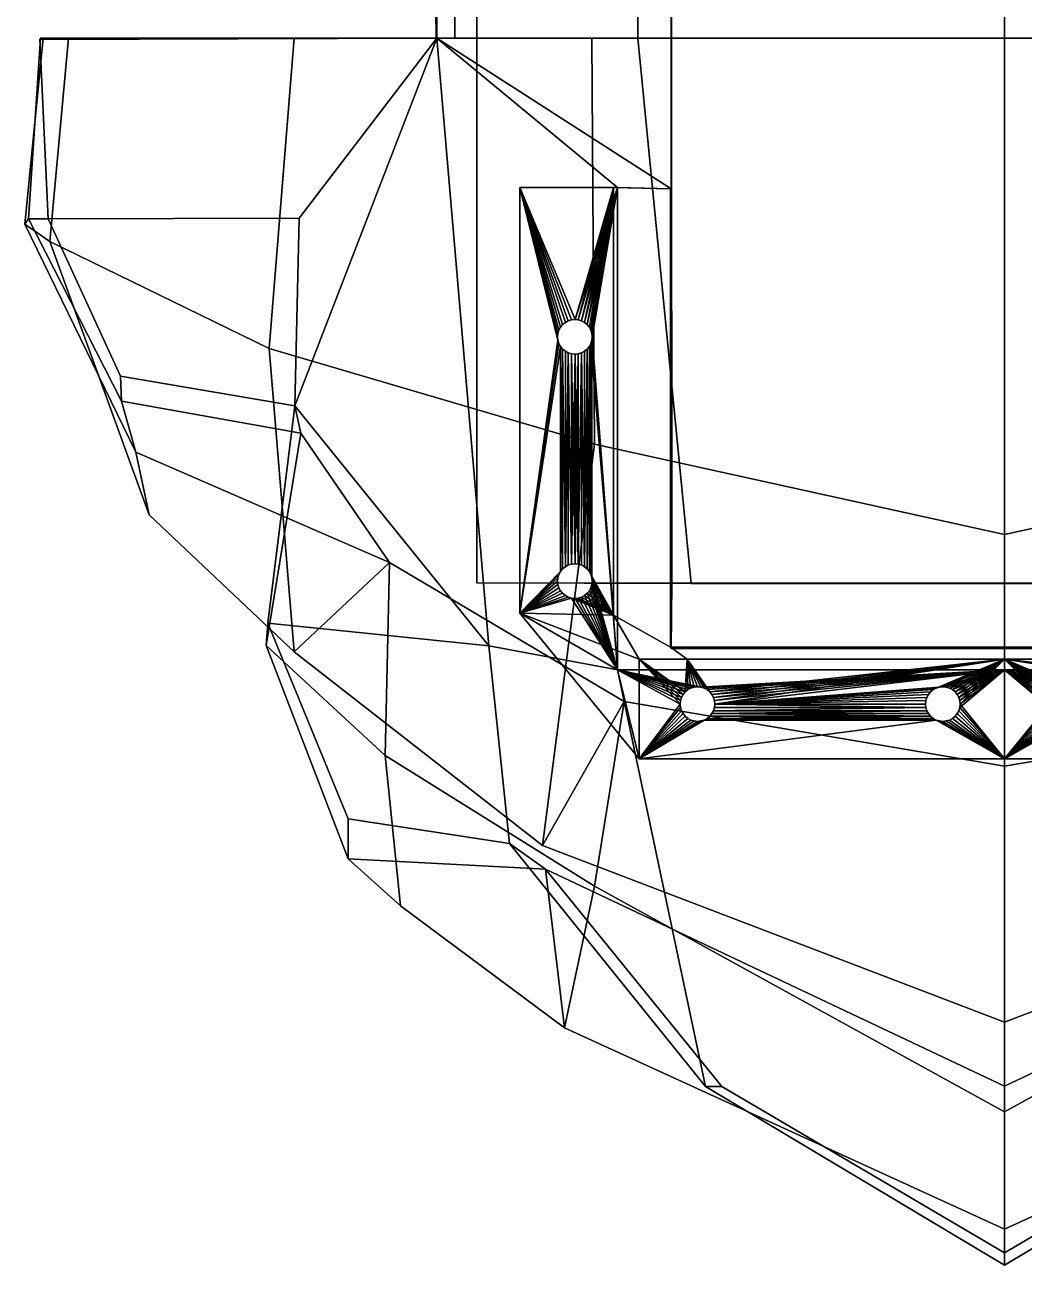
# Model space of a CAD drawing. Header units: millimetres. Extents: x -51 to 109, y -243 to 30.
# Drawn here: x -50.6 to 31, y -242.6 to -141.3 of the extents above; entities that cross this region are included whole.
import ezdxf

# ---------------------------------------------------------------- set-up
doc = ezdxf.new("R2010")
doc.units = ezdxf.units.MM
doc.layers.add('CORPSJCLAUDE', color=254, linetype='Continuous')

msp = doc.modelspace()

# ---------------------------------------------------------------- meshes
at = {"layer": 'CORPSJCLAUDE'}
mesh = msp.add_polyface(dxfattribs=at)
corners = [(29.39, -142.43, 45.93), (29.39, -142.43, 52.35), (-0.88, -142.43, 52.13), (-15.5, -142.43, 45.93), (29.39, -142.43, 74.19), (-4.3, -142.43, 73.65), (29.39, -142.43, 115.54), (-4.3, -142.43, 105.7), (-28.6, -142.43, 88.58), (-25.11, -142.43, 73.65), (-49.11, -142.43, 52.55), (-47.04, -142.43, 67.24), (-48.55, -159.03, 67.24), (-50.6, -157.62, 52.55), (-17.03, -142.43, 45.93), (-49.31, -142.43, 36.63), (-49.37, -142.54, 10.7), (-16.97, -142.43, 10.7), (-50.31, -157.19, 36.52), (-48.69, -157.18, 10.7), (-30.66, -167.76, 91.87), (-4.1, -175.59, 111.42), (-28.2, -157.12, 10.7), (-28.55, -172.45, 10.7), (-2.55, -154.62, -13.68), (-2.21, -154.62, -11.65), (-10.18, -154.62, -11.65), (-10.18, -154.62, -13.68), (-5.68, -165.4, -11.65), (-5.41, -165.43, -11.65), (-5.14, -165.51, -11.65), (-4.9, -165.64, -11.65), (-4.68, -165.82, -11.65), (-4.51, -166.03, -11.65), (-4.38, -166.28, -11.65), (-6.86, -166.03, -11.65), (-6.99, -166.28, -11.65), (-6.69, -165.82, -11.65), (-6.47, -165.64, -11.65), (-6.23, -165.51, -11.65), (-5.96, -165.43, -11.65), (-17.44, -106.33, 45.93), (-15.63, -106.33, 45.93), (-16.97, -106.33, 10.7), (29.39, -106.33, 43.02), (-0.55, -106.33, 43.02), (-0.55, -142.43, 43.02), (29.39, -142.43, 43.02), (-13.69, -106.33, 43.02), (-13.69, -142.43, 43.02), (-13.69, -106.33, 13.35), (-13.69, -142.43, 13.35), (2.19, -106.33, 13.35), (2.19, -142.43, 13.35), (2.19, -106.33, 10.53), (2.16, -154.74, 10.58), (-2.21, -154.62, 10.7), (2.12, -154.74, -13.68), (-5.68, -165.4, -13.68), (-5.96, -165.43, -13.68), (-6.23, -165.51, -13.68), (-6.47, -165.64, -13.68), (-6.69, -165.82, -13.68), (-6.86, -166.03, -13.68), (-6.99, -166.28, -13.68), (-4.51, -166.03, -13.68), (-4.38, -166.28, -13.68), (-4.68, -165.82, -13.68), (-4.9, -165.64, -13.68), (-5.14, -165.51, -13.68), (-5.41, -165.43, -13.68), (29.39, -106.33, 44.09), (29.39, -142.43, 44.09), (-15.5, -142.43, 44.09), (-15.63, -106.33, 44.09)]
mesh.append_faces([[corners[k] for k in face] for face in [(0, 1, 2, 3), (1, 4, 5, 2), (4, 6, 7, 5), (7, 8, 9, 5), (10, 11, 12, 13), (8, 11, 10, 9), (14, 15, 16, 17), (5, 9, 10, 2), (10, 15, 14, 2), (18, 19, 16, 15), (13, 18, 15, 10), (20, 12, 11, 8), (21, 20, 8, 7), (19, 22, 17, 16), (23, 17, 22, 22), (3, 2, 14, 14), (24, 25, 26, 27), (28, 26, 25, 25), (29, 28, 25, 25), (30, 29, 25, 25), (31, 30, 25, 25), (32, 31, 25, 25), (33, 32, 25, 25), (34, 33, 25, 25), (35, 36, 26, 26), (37, 35, 26, 26), (38, 37, 26, 26), (39, 38, 26, 26), (40, 39, 26, 26), (28, 40, 26, 26), (3, 14, 41, 42), (41, 14, 17, 43), (44, 45, 46, 47), (45, 48, 49, 46), (48, 50, 51, 49), (50, 52, 53, 51), (54, 55, 53, 52), (17, 55, 54, 43), (25, 55, 56, 56), (25, 57, 55, 55), (25, 24, 57, 57), (58, 24, 27, 27), (59, 58, 27, 27), (60, 59, 27, 27), (61, 60, 27, 27), (62, 61, 27, 27), (63, 62, 27, 27), (64, 63, 27, 27), (65, 66, 24, 24), (67, 65, 24, 24), (68, 67, 24, 24), (69, 68, 24, 24), (70, 69, 24, 24), (58, 70, 24, 24), (55, 17, 56, 56), (71, 72, 73, 74), (42, 74, 73, 3), (3, 73, 72, 0), (50, 43, 54, 52), (44, 71, 74, 45), (41, 43, 74, 42), (74, 43, 50, 48), (45, 74, 48, 48)]])
mesh = msp.add_polyface(dxfattribs=at)
corners = [(59.66, -142.43, 52.13), (29.39, -142.43, 52.35), (29.39, -142.43, 45.93), (74.29, -142.43, 45.93), (63.09, -142.43, 73.65), (29.39, -142.43, 74.19), (63.08, -142.43, 105.7), (29.39, -142.43, 115.54), (83.9, -142.43, 73.65), (87.38, -142.43, 88.58), (107.34, -159.03, 67.24), (105.82, -142.43, 67.24), (107.89, -142.43, 52.55), (109.39, -157.62, 52.55), (108.16, -142.54, 10.7), (108.09, -142.43, 36.63), (75.82, -142.43, 45.93), (75.75, -142.43, 10.7), (107.48, -157.18, 10.7), (109.09, -157.19, 36.52), (89.45, -167.76, 91.87), (62.88, -175.59, 111.42), (29.39, -182.95, 122.38), (86.99, -157.12, 10.7), (87.34, -172.45, 10.7), (68.96, -154.62, -11.65), (61, -154.62, -11.65), (61.34, -154.62, -13.68), (68.96, -154.62, -13.68), (63.08, -166.54, -11.65), (63.05, -166.82, -11.65), (63.16, -166.28, -11.65), (63.29, -166.03, -11.65), (63.47, -165.82, -11.65), (63.68, -165.64, -11.65), (63.93, -165.51, -11.65), (64.19, -165.43, -11.65), (64.47, -165.4, -11.65), (64.75, -165.43, -11.65), (65.01, -165.51, -11.65), (65.26, -165.64, -11.65), (76.22, -106.33, 45.93), (74.42, -106.33, 45.93), (75.75, -106.33, 10.7), (59.33, -142.43, 43.02), (59.33, -106.33, 43.02), (29.39, -106.33, 43.02), (29.39, -142.43, 43.02), (72.48, -142.43, 43.02), (72.48, -106.33, 43.02), (72.48, -142.43, 13.35), (72.48, -106.33, 13.35), (56.59, -142.43, 13.35), (56.6, -106.33, 13.35), (56.63, -154.74, 10.58), (56.6, -106.33, 10.53), (61, -154.62, 10.7), (56.66, -154.74, -13.68), (65.86, -167.09, -11.65), (65.89, -166.82, -11.65), (65.86, -166.54, -13.68), (65.89, -166.82, -13.68), (65.78, -166.28, -13.68), (65.65, -166.03, -13.68), (65.47, -165.82, -13.68), (65.26, -165.64, -13.68), (65.01, -165.51, -13.68), (64.75, -165.43, -13.68), (64.47, -165.4, -13.68), (64.19, -165.43, -13.68), (63.93, -165.51, -13.68), (63.68, -165.64, -13.68), (74.29, -142.43, 44.09), (29.39, -142.43, 44.09), (29.39, -106.33, 44.09), (74.42, -106.33, 44.09)]
mesh.append_faces([[corners[k] for k in face] for face in [(0, 1, 2, 3), (4, 5, 1, 0), (6, 7, 5, 4), (8, 9, 6, 4), (10, 11, 12, 13), (12, 11, 9, 8), (14, 15, 16, 17), (12, 8, 4, 0), (16, 15, 12, 0), (14, 18, 19, 15), (15, 19, 13, 12), (11, 10, 20, 9), (21, 22, 7, 6), (9, 20, 21, 6), (17, 23, 18, 14), (17, 24, 23, 23), (0, 3, 16, 16), (25, 26, 27, 28), (29, 30, 26, 26), (31, 29, 26, 26), (32, 31, 26, 26), (33, 32, 26, 26), (34, 33, 26, 26), (35, 34, 26, 26), (36, 35, 26, 26), (37, 36, 26, 26), (25, 37, 26, 26), (25, 38, 37, 37), (25, 39, 38, 38), (25, 40, 39, 39), (41, 16, 3, 42), (17, 16, 41, 43), (44, 45, 46, 47), (48, 49, 45, 44), (50, 51, 49, 48), (52, 53, 51, 50), (52, 54, 55, 53), (55, 54, 17, 43), (54, 26, 56, 56), (57, 27, 26, 26), (54, 57, 26, 26), (58, 59, 25, 25), (60, 61, 28, 28), (62, 60, 28, 28), (63, 62, 28, 28), (64, 63, 28, 28), (65, 64, 28, 28), (66, 65, 28, 28), (67, 66, 28, 28), (68, 67, 28, 28), (27, 68, 28, 28), (27, 69, 68, 68), (27, 70, 69, 69), (27, 71, 70, 70), (17, 54, 56, 56), (72, 73, 74, 75), (72, 75, 42, 3), (73, 72, 3, 2), (55, 43, 51, 53), (75, 74, 46, 45), (75, 43, 41, 42), (51, 43, 75, 49), (75, 45, 49, 49)]])
mesh = msp.add_polyface(dxfattribs=at)
corners = [(-41.54, -176.24, 52.55), (-42.72, -172.08, 36.55), (-50.31, -157.19, 36.52), (-50.6, -157.62, 52.55), (-42.78, -170.03, 10.7), (-48.69, -157.18, 10.7), (-28.06, -174.69, 36.44), (-28.55, -172.45, 10.7), (-48.55, -159.03, 67.24), (-40.45, -181.36, 67.24), (29.39, -142.43, 115.54), (29.39, -182.95, 122.38), (-4.1, -175.59, 111.42), (-4.3, -142.43, 105.7), (-28.2, -157.12, 10.7), (-12.73, -192.06, 10.7), (-16.97, -142.43, 10.7), (-2.21, -194, 10.7), (-2.21, -154.62, 10.7), (-13.69, -142.43, 13.35), (-13.69, -186.91, 13.35), (-13.69, -186.91, 43.02), (-13.69, -142.43, 43.02), (-10.18, -189.39, -11.65), (-10.18, -189.39, -13.68), (-10.18, -154.62, -13.68), (-10.18, -154.62, -11.65), (2.19, -142.43, 13.35), (2.16, -154.74, 10.58), (2.18, -192.28, 10.58), (2.22, -186.94, 13.35), (-4.3, -166.54, -11.65), (-4.38, -166.28, -11.65), (-2.21, -154.62, -11.65), (-4.27, -166.82, -11.65), (-7.07, -166.54, -11.65), (-7.1, -166.82, -11.65), (-6.99, -166.28, -11.65), (-0.55, -142.43, 43.02), (3.81, -186.96, 43.02), (29.39, -186.96, 43.02), (29.39, -142.43, 43.02), (-7.07, -167.09, -13.68), (-7.1, -166.82, -13.68), (-6.86, -185.98, -13.68), (-6.69, -167.82, -13.68), (-6.86, -167.6, -13.68), (-6.47, -185.59, -13.68), (-6.47, -168, -13.68), (-4.51, -185.98, -13.68), (-4.51, -167.6, -13.68), (-4.68, -167.82, -13.68), (-4.38, -186.22, -13.68), (-4.38, -167.36, -13.68), (-2.55, -189.54, -13.68), (-2.55, -154.62, -13.68), (-4.27, -166.82, -13.68), (-7.07, -167.09, -11.65), (-6.69, -167.82, -11.65), (-6.86, -167.6, -11.65), (-6.99, -167.36, -11.65), (-6.99, -167.36, -13.68), (-4.3, -166.54, -13.68), (-6.99, -166.28, -13.68), (-7.07, -166.54, -13.68), (-6.86, -166.03, -11.65), (-6.69, -165.82, -11.65), (-6.69, -165.82, -13.68), (-6.86, -166.03, -13.68), (-5.68, -165.4, -11.65), (-5.41, -165.43, -11.65), (-5.41, -165.43, -13.68), (-5.68, -165.4, -13.68), (-5.41, -168.21, -11.65), (-5.68, -168.23, -11.65), (-5.68, -168.23, -13.68), (-5.41, -168.21, -13.68), (-4.51, -166.03, -11.65), (-4.38, -166.28, -13.68), (-4.51, -166.03, -13.68), (-5.96, -168.21, -11.65), (-5.96, -168.21, -13.68), (-5.14, -165.51, -11.65), (-5.14, -165.51, -13.68), (-6.47, -165.64, -11.65), (-6.47, -165.64, -13.68), (-4.9, -168, -11.65), (-5.14, -168.13, -11.65), (-5.14, -168.13, -13.68), (-4.9, -168, -13.68), (-6.23, -165.51, -11.65), (-6.23, -165.51, -13.68), (-6.47, -168, -11.65), (-4.9, -165.64, -11.65), (-4.68, -165.82, -11.65), (-4.68, -165.82, -13.68), (-4.9, -165.64, -13.68), (-6.23, -168.13, -11.65), (-6.23, -168.13, -13.68), (-4.68, -167.82, -11.65), (-4.38, -167.36, -11.65), (-4.51, -167.6, -11.65), (-5.96, -165.43, -11.65), (-5.96, -165.43, -13.68), (-4.3, -167.09, -11.65), (-4.3, -167.09, -13.68)]
mesh.append_faces([[corners[k] for k in face] for face in [(0, 1, 2, 3), (1, 4, 5, 2), (6, 7, 4, 1), (3, 8, 9, 0), (10, 11, 12, 13), (4, 7, 14, 5), (7, 15, 16, 16), (15, 17, 18, 16), (19, 20, 21, 22), (23, 24, 25, 26), (27, 28, 29, 30), (31, 32, 33, 33), (34, 31, 33, 33), (35, 36, 26, 26), (37, 35, 26, 26), (38, 39, 40, 41), (39, 38, 22, 21), (30, 20, 19, 27), (42, 43, 25, 25), (44, 45, 46, 46), (47, 48, 45, 45), (49, 50, 51, 51), (52, 53, 50, 50), (54, 55, 56, 56), (57, 36, 43, 42), (58, 59, 46, 45), (59, 60, 61, 46), (31, 34, 56, 62), (35, 37, 63, 64), (36, 35, 64, 43), (65, 66, 67, 68), (57, 23, 26, 26), (36, 57, 26, 26), (69, 70, 71, 72), (73, 74, 75, 76), (77, 32, 78, 79), (74, 80, 81, 75), (70, 82, 83, 71), (64, 63, 25, 25), (43, 64, 25, 25), (62, 56, 55, 55), (78, 62, 55, 55), (66, 84, 85, 67), (86, 87, 88, 89), (84, 90, 91, 85), (92, 58, 45, 48), (93, 94, 95, 96), (32, 31, 62, 78), (97, 92, 48, 98), (99, 86, 89, 51), (100, 101, 50, 53), (102, 69, 72, 103), (37, 65, 68, 63), (34, 104, 105, 56), (60, 57, 42, 61), (87, 73, 76, 88), (82, 93, 96, 83), (90, 102, 103, 91), (80, 97, 98, 81), (104, 100, 53, 105), (94, 77, 79, 95), (101, 99, 51, 50)]])
mesh = msp.add_polyface(dxfattribs=at)
corners = [(109.09, -157.19, 36.52), (101.5, -172.08, 36.55), (100.33, -176.24, 52.55), (109.39, -157.62, 52.55), (107.48, -157.18, 10.7), (101.56, -170.03, 10.7), (99.23, -181.36, 67.24), (107.34, -159.03, 67.24), (86.99, -157.12, 10.7), (87.34, -172.45, 10.7), (75.75, -142.43, 10.7), (71.52, -192.06, 10.7), (61, -154.62, 10.7), (61, -194, 10.7), (72.48, -186.91, 43.02), (72.48, -186.91, 13.35), (72.48, -142.43, 13.35), (72.48, -142.43, 43.02), (68.96, -154.62, -13.68), (68.96, -189.39, -13.68), (68.96, -189.39, -11.65), (68.96, -154.62, -11.65), (56.6, -192.28, 10.58), (56.63, -154.74, 10.58), (56.59, -142.43, 13.35), (56.56, -186.94, 13.35), (65.47, -165.82, -11.65), (65.26, -165.64, -11.65), (65.65, -166.03, -11.65), (65.78, -166.28, -11.65), (65.86, -166.54, -11.65), (65.89, -166.82, -11.65), (29.39, -186.96, 43.02), (54.97, -186.96, 43.02), (59.33, -142.43, 43.02), (29.39, -142.43, 43.02), (65.89, -166.82, -13.68), (65.86, -167.09, -13.68), (65.86, -167.09, -11.65), (65.65, -167.6, -13.68), (65.65, -167.6, -11.65), (65.47, -167.82, -11.65), (65.47, -167.82, -13.68), (65.78, -167.36, -13.68), (65.78, -167.36, -11.65), (63.05, -166.82, -13.68), (63.05, -166.82, -11.65), (63.08, -166.54, -11.65), (63.08, -166.54, -13.68), (65.78, -166.28, -13.68), (65.86, -166.54, -13.68), (65.47, -165.82, -13.68), (65.65, -166.03, -13.68), (65.65, -185.98, -11.65), (65.26, -185.59, -11.65), (65.26, -168, -11.65), (63.29, -185.98, -11.65), (63.29, -167.6, -11.65), (63.47, -167.82, -11.65), (63.16, -186.22, -11.65), (63.16, -167.36, -11.65), (63.08, -186.49, -11.65), (63.08, -167.09, -11.65), (61, -194, -11.65), (61, -154.62, -11.65), (64.19, -165.43, -13.68), (64.19, -165.43, -11.65), (64.47, -165.4, -11.65), (64.47, -165.4, -13.68), (64.47, -168.23, -13.68), (64.47, -168.23, -11.65), (64.19, -168.21, -11.65), (64.19, -168.21, -13.68), (63.16, -166.28, -13.68), (63.16, -166.28, -11.65), (63.29, -166.03, -11.65), (63.29, -166.03, -13.68), (64.75, -168.21, -13.68), (64.75, -168.21, -11.65), (63.93, -165.51, -13.68), (63.93, -165.51, -11.65), (61.34, -154.62, -13.68), (63.47, -165.82, -13.68), (63.68, -165.64, -13.68), (65.26, -165.64, -13.68), (63.93, -168.13, -13.68), (63.93, -168.13, -11.65), (63.68, -168, -11.65), (63.68, -168, -13.68), (65.01, -165.51, -13.68), (65.01, -165.51, -11.65), (65.26, -168, -13.68), (63.47, -165.82, -11.65), (63.68, -165.64, -11.65), (65.01, -168.13, -11.65), (65.01, -168.13, -13.68), (63.47, -167.82, -13.68), (63.29, -167.6, -13.68), (63.16, -167.36, -13.68), (64.75, -165.43, -11.65), (64.75, -165.43, -13.68), (63.08, -167.09, -13.68)]
mesh.append_faces([[corners[k] for k in face] for face in [(0, 1, 2, 3), (4, 5, 1, 0), (6, 7, 3, 2), (8, 9, 5, 4), (10, 11, 9, 9), (12, 13, 11, 10), (14, 15, 16, 17), (18, 19, 20, 21), (22, 23, 24, 25), (21, 26, 27, 27), (21, 28, 26, 26), (21, 29, 28, 28), (21, 30, 29, 29), (21, 31, 30, 30), (32, 33, 34, 35), (17, 34, 33, 14), (16, 15, 25, 24), (18, 36, 37, 37), (36, 31, 38, 37), (39, 40, 41, 42), (43, 44, 40, 39), (45, 46, 47, 48), (49, 29, 30, 50), (50, 30, 31, 36), (51, 26, 28, 52), (20, 38, 21, 21), (53, 41, 40, 40), (54, 55, 41, 41), (56, 57, 58, 58), (59, 60, 57, 57), (61, 62, 60, 60), (63, 64, 46, 46), (65, 66, 67, 68), (69, 70, 71, 72), (73, 74, 75, 76), (77, 78, 70, 69), (79, 80, 66, 65), (81, 82, 83, 83), (81, 76, 82, 82), (81, 73, 76, 76), (81, 48, 73, 73), (81, 45, 48, 48), (84, 27, 26, 51), (85, 86, 87, 88), (89, 90, 27, 84), (42, 41, 55, 91), (82, 92, 93, 83), (48, 47, 74, 73), (91, 55, 94, 95), (88, 87, 58, 96), (97, 57, 60, 98), (68, 67, 99, 100), (52, 28, 29, 49), (101, 62, 46, 45), (37, 38, 44, 43), (72, 71, 86, 85), (83, 93, 80, 79), (100, 99, 90, 89), (95, 94, 78, 77), (98, 60, 62, 101), (76, 75, 92, 82), (96, 58, 57, 97)]])
mesh = msp.add_polyface(dxfattribs=at)
corners = [(-8.34, -208.36, 92.77), (-28.6, -192.53, 80.65), (-30.66, -167.76, 91.87), (-4.1, -175.59, 111.42), (-20.83, -185.25, 66.07), (-41.54, -176.24, 52.55), (-40.45, -181.36, 67.24), (-48.55, -159.03, 67.24), (-28.06, -174.69, 36.44), (-42.72, -172.08, 36.55), (-21.19, -201.02, 56.83), (-30.89, -192.03, 34.66), (-30.76, -190.2, 10.7), (-28.55, -172.45, 10.7), (-12.73, -192.06, 10.7), (-7.07, -187.04, -13.68), (-7.1, -186.76, -13.68), (-10.18, -189.39, -13.68), (-6.99, -187.31, -13.68), (-6.86, -187.55, -13.68), (-6.69, -187.76, -13.68), (-7.07, -187.04, -11.65), (-7.1, -186.76, -11.65), (-6.69, -187.76, -11.65), (-6.86, -187.55, -11.65), (-6.99, -187.31, -11.65), (-7.07, -186.49, -11.65), (-6.99, -186.22, -11.65), (-6.99, -186.22, -13.68), (-7.07, -186.49, -13.68), (-6.86, -185.98, -11.65), (-6.69, -185.76, -11.65), (-6.69, -185.76, -13.68), (-6.86, -185.98, -13.68), (-10.18, -189.39, -11.65), (-7.07, -167.09, -13.68), (-10.18, -154.62, -13.68), (-6.99, -167.36, -13.68), (-6.86, -167.6, -13.68), (-6.47, -185.59, -13.68), (-6.69, -167.82, -13.68), (-6.23, -168.13, -13.68), (-6.47, -168, -13.68), (-5.96, -185.37, -13.68), (-5.96, -168.21, -13.68), (-6.23, -185.45, -13.68), (-5.68, -185.35, -13.68), (-5.68, -168.23, -13.68), (-5.68, -188.18, -11.65), (-5.96, -188.15, -11.65), (-5.96, -188.15, -13.68), (-5.68, -188.18, -13.68), (-6.47, -185.59, -11.65), (-6.23, -185.45, -11.65), (-6.47, -187.94, -11.65), (-6.47, -187.94, -13.68), (-6.23, -188.07, -11.65), (-6.23, -188.07, -13.68), (-5.96, -185.37, -11.65), (-5.68, -185.35, -11.65), (-6.86, -167.6, -11.65), (-6.99, -167.36, -11.65), (-7.07, -167.09, -11.65), (-6.69, -167.82, -11.65), (-6.23, -168.13, -11.65), (-6.47, -168, -11.65), (-5.68, -168.23, -11.65), (-5.96, -168.21, -11.65)]
mesh.append_faces([[corners[k] for k in face] for face in [(0, 1, 2, 3), (4, 5, 6, 1), (1, 6, 7, 2), (4, 8, 9, 5), (8, 4, 10, 11), (8, 11, 12, 13), (13, 12, 14, 14), (15, 16, 17, 17), (18, 15, 17, 17), (19, 18, 17, 17), (20, 19, 17, 17), (21, 22, 16, 15), (23, 24, 19, 20), (24, 25, 18, 19), (26, 27, 28, 29), (22, 26, 29, 16), (30, 31, 32, 33), (24, 23, 34, 34), (25, 24, 34, 34), (21, 25, 34, 34), (22, 21, 34, 34), (35, 36, 17, 17), (37, 35, 17, 17), (38, 37, 17, 17), (33, 38, 17, 17), (28, 33, 17, 17), (29, 28, 17, 17), (16, 29, 17, 17), (32, 39, 40, 40), (33, 32, 40, 40), (39, 41, 42, 42), (43, 44, 41, 41), (45, 43, 41, 41), (39, 45, 41, 41), (46, 47, 44, 44), (43, 46, 44, 44), (48, 49, 50, 51), (31, 52, 39, 32), (52, 53, 45, 39), (54, 23, 20, 55), (56, 54, 55, 57), (58, 59, 46, 43), (27, 30, 33, 28), (25, 21, 15, 18), (53, 58, 43, 45), (49, 56, 57, 50), (26, 22, 34, 34), (27, 26, 34, 34), (30, 27, 34, 34), (60, 30, 34, 34), (61, 60, 34, 34), (62, 61, 34, 34), (63, 31, 30, 30), (60, 63, 30, 30), (63, 52, 31, 31), (64, 53, 52, 52), (65, 64, 52, 52), (63, 65, 52, 52), (64, 58, 53, 53), (66, 59, 58, 58), (67, 66, 58, 58), (64, 67, 58, 58)]])
mesh = msp.add_polyface(dxfattribs=at)
corners = [(-2.21, -194, 10.7), (-2.21, -194, -11.65), (-2.21, -154.62, -11.65), (-2.21, -154.62, 10.7), (-2.55, -189.54, -13.68), (-5.68, -188.18, -13.68), (-5.96, -188.15, -13.68), (-5.41, -188.15, -13.68), (-5.14, -188.07, -13.68), (-4.9, -187.94, -13.68), (-4.68, -187.76, -13.68), (-4.51, -187.55, -13.68), (-4.38, -187.31, -13.68), (-4.3, -187.04, -13.68), (-4.27, -186.76, -13.68), (-13.69, -186.91, 13.35), (2.22, -186.94, 13.35), (3.81, -186.96, 43.02), (-13.69, -186.91, 43.02), (2.12, -154.74, -13.68), (2.12, -192.15, -13.68), (2.18, -192.28, 10.58), (2.16, -154.74, 10.58), (-2.55, -154.62, -13.68), (29.39, -186.94, 13.35), (29.39, -186.96, 43.02), (-4.3, -186.49, -11.65), (-4.27, -186.76, -11.65), (-4.3, -186.49, -13.68), (-5.68, -185.35, -13.68), (-5.41, -168.21, -13.68), (-5.68, -168.23, -13.68), (-5.41, -185.37, -13.68), (-5.14, -168.13, -13.68), (-4.9, -185.59, -13.68), (-4.9, -168, -13.68), (-5.14, -185.45, -13.68), (-4.68, -167.82, -13.68), (-4.68, -185.76, -13.68), (-4.51, -185.98, -13.68), (-4.38, -186.22, -13.68), (-4.51, -167.6, -13.68), (-4.3, -167.09, -13.68), (-4.38, -167.36, -13.68), (-4.27, -166.82, -13.68), (-5.68, -185.35, -11.65), (-5.41, -185.37, -11.65), (-5.41, -188.15, -11.65), (-5.68, -188.18, -11.65), (-4.51, -185.98, -11.65), (-4.38, -186.22, -11.65), (-5.14, -185.45, -11.65), (-4.9, -187.94, -11.65), (-5.14, -188.07, -11.65), (-4.9, -185.59, -11.65), (-4.68, -185.76, -11.65), (-4.68, -187.76, -11.65), (-4.38, -187.31, -11.65), (-4.51, -187.55, -11.65), (-4.3, -187.04, -11.65), (-5.68, -168.23, -11.65), (-5.41, -168.21, -11.65), (-5.14, -168.13, -11.65), (-4.9, -168, -11.65), (-4.68, -167.82, -11.65), (-4.51, -167.6, -11.65), (-4.38, -167.36, -11.65), (-4.3, -167.09, -11.65), (-4.27, -166.82, -11.65)]
mesh.append_faces([[corners[k] for k in face] for face in [(0, 1, 2, 3), (4, 5, 6, 6), (4, 7, 5, 5), (4, 8, 7, 7), (4, 9, 8, 8), (4, 10, 9, 9), (4, 11, 10, 10), (4, 12, 11, 11), (4, 13, 12, 12), (4, 14, 13, 13), (15, 16, 17, 18), (19, 20, 21, 22), (20, 19, 23, 4), (16, 24, 25, 17), (26, 27, 14, 28), (29, 30, 31, 31), (32, 33, 30, 30), (29, 32, 30, 30), (34, 35, 33, 33), (36, 34, 33, 33), (32, 36, 33, 33), (34, 37, 35, 35), (38, 39, 37, 37), (34, 38, 37, 37), (39, 40, 41, 41), (4, 42, 43, 43), (40, 4, 43, 43), (4, 44, 42, 42), (28, 14, 4, 4), (40, 28, 4, 4), (45, 46, 32, 29), (47, 48, 5, 7), (49, 50, 40, 39), (46, 51, 36, 32), (52, 53, 8, 9), (54, 55, 38, 34), (50, 26, 28, 40), (56, 52, 9, 10), (57, 58, 11, 12), (27, 59, 13, 14), (53, 47, 7, 8), (51, 54, 34, 36), (59, 57, 12, 13), (55, 49, 39, 38), (58, 56, 10, 11), (60, 46, 45, 45), (61, 62, 46, 46), (60, 61, 46, 46), (62, 51, 46, 46), (62, 54, 51, 51), (63, 64, 54, 54), (62, 63, 54, 54), (64, 55, 54, 54), (64, 49, 55, 55), (64, 65, 49, 49), (65, 50, 49, 49), (65, 66, 50, 50), (66, 26, 50, 50), (66, 67, 26, 26), (1, 27, 26, 26), (67, 1, 26, 26), (68, 2, 1, 1), (67, 68, 1, 1)]])
mesh = msp.add_polyface(dxfattribs=at)
corners = [(61, -154.62, -11.65), (61, -194, -11.65), (61, -194, 10.7), (61, -154.62, 10.7), (63.08, -187.04, -13.68), (63.05, -186.76, -13.68), (61.34, -189.54, -13.68), (63.16, -187.31, -13.68), (63.29, -187.55, -13.68), (63.47, -187.76, -13.68), (63.68, -187.94, -13.68), (54.97, -186.96, 43.02), (56.56, -186.94, 13.35), (72.48, -186.91, 13.35), (72.48, -186.91, 43.02), (56.6, -192.28, 10.58), (56.66, -192.15, -13.68), (56.66, -154.74, -13.68), (56.63, -154.74, 10.58), (61.34, -154.62, -13.68), (29.39, -186.96, 43.02), (29.39, -186.94, 13.35), (63.05, -186.76, -11.65), (63.08, -186.49, -11.65), (63.08, -186.49, -13.68), (64.47, -168.23, -13.68), (64.47, -185.35, -13.68), (64.75, -185.37, -13.68), (64.75, -168.21, -13.68), (64.19, -185.37, -13.68), (64.19, -168.21, -13.68), (63.93, -168.13, -13.68), (63.93, -185.45, -13.68), (63.68, -185.59, -13.68), (63.68, -168, -13.68), (63.47, -167.82, -13.68), (63.47, -185.76, -13.68), (63.29, -185.98, -13.68), (63.29, -167.6, -13.68), (63.16, -186.22, -13.68), (63.16, -167.36, -13.68), (63.05, -166.82, -13.68), (63.08, -167.09, -13.68), (64.19, -185.37, -11.65), (64.47, -185.35, -11.65), (64.47, -188.18, -13.68), (64.47, -188.18, -11.65), (64.19, -188.15, -11.65), (64.19, -188.15, -13.68), (63.16, -186.22, -11.65), (63.29, -185.98, -11.65), (64.75, -188.15, -13.68), (64.75, -188.15, -11.65), (63.93, -185.45, -11.65), (63.93, -188.07, -13.68), (63.93, -188.07, -11.65), (63.68, -187.94, -11.65), (63.47, -185.76, -11.65), (63.68, -185.59, -11.65), (63.47, -187.76, -11.65), (63.29, -187.55, -11.65), (63.16, -187.31, -11.65), (64.75, -185.37, -11.65), (63.08, -187.04, -11.65), (64.47, -168.23, -11.65), (64.75, -168.21, -11.65), (64.19, -168.21, -11.65), (63.93, -168.13, -11.65), (63.68, -168, -11.65), (63.47, -167.82, -11.65), (63.29, -167.6, -11.65), (63.16, -167.36, -11.65), (63.05, -166.82, -11.65), (63.08, -167.09, -11.65)]
mesh.append_faces([[corners[k] for k in face] for face in [(0, 1, 2, 3), (4, 5, 6, 6), (7, 4, 6, 6), (8, 7, 6, 6), (9, 8, 6, 6), (10, 9, 6, 6), (11, 12, 13, 14), (15, 16, 17, 18), (19, 17, 16, 6), (20, 21, 12, 11), (5, 22, 23, 24), (25, 26, 27, 27), (28, 25, 27, 27), (25, 29, 26, 26), (30, 31, 29, 29), (25, 30, 29, 29), (31, 32, 29, 29), (31, 33, 32, 32), (34, 35, 33, 33), (31, 34, 33, 33), (35, 36, 33, 33), (35, 37, 36, 36), (35, 38, 37, 37), (38, 39, 37, 37), (38, 40, 39, 39), (6, 24, 39, 39), (40, 6, 39, 39), (6, 5, 24, 24), (41, 19, 6, 6), (42, 41, 6, 6), (40, 42, 6, 6), (29, 43, 44, 26), (45, 46, 47, 48), (39, 49, 50, 37), (51, 52, 46, 45), (32, 53, 43, 29), (54, 55, 56, 10), (36, 57, 58, 33), (24, 23, 49, 39), (10, 56, 59, 9), (8, 60, 61, 7), (26, 44, 62, 27), (4, 63, 22, 5), (48, 47, 55, 54), (33, 58, 53, 32), (7, 61, 63, 4), (37, 50, 57, 36), (9, 59, 60, 8), (44, 64, 65, 65), (44, 66, 64, 64), (43, 67, 66, 66), (44, 43, 66, 66), (58, 68, 67, 67), (53, 58, 67, 67), (43, 53, 67, 67), (58, 69, 68, 68), (57, 50, 69, 69), (58, 57, 69, 69), (50, 49, 70, 70), (49, 23, 71, 71), (1, 72, 73, 73), (23, 1, 73, 73)]])
mesh = msp.add_polyface(dxfattribs=at)
corners = [(4.97, -228.03, 10.7), (6.31, -228.03, 22.89), (29.39, -241.63, 31.3), (29.39, -242.64, 10.7), (29.39, -228.02, 49.82), (-8.08, -210.29, 35.79), (29.39, -230.11, 78.24), (29.39, -239.69, 59.55), (-6.55, -223.26, 52.56), (-4.08, -211.69, 70.73), (29.39, -182.95, 122.38), (29.39, -222.78, 103.27), (-8.34, -208.36, 92.77), (-4.1, -175.59, 111.42), (-1.68, -196.59, 82.39), (29.39, -201.89, 90.29), (29.39, -194, 10.7), (-2.21, -194, 10.7), (29.39, -201.29, -11.65), (29.39, -201.29, -13.68), (-0.43, -201.29, -13.68), (-0.43, -201.29, -11.65), (23.8, -198.11, -11.65), (25.73, -197.08, -11.65), (29.39, -194, -11.65), (25.65, -197.35, -11.65), (25.52, -197.59, -11.65), (25.35, -197.81, -11.65), (25.13, -197.98, -11.65), (24.89, -198.11, -11.65), (24.62, -198.19, -11.65), (24.34, -198.22, -11.65), (24.07, -198.19, -11.65), (4.86, -198.11, -11.65), (23.56, -197.98, -11.65), (5.32, -197.81, -11.65), (23.34, -197.81, -11.65), (5.1, -197.98, -11.65), (5.49, -197.59, -11.65), (23.17, -197.59, -11.65), (23.04, -197.35, -11.65), (5.63, -197.35, -11.65), (22.95, -197.08, -11.65), (5.73, -196.81, -11.65), (22.93, -196.81, -11.65), (5.71, -197.08, -11.65), (23.17, -197.59, -13.68), (23.34, -197.81, -13.68), (23.04, -197.35, -13.68), (24.34, -198.22, -13.68), (24.62, -198.19, -13.68), (24.07, -198.19, -13.68), (24.89, -198.11, -13.68), (25.13, -197.98, -13.68), (23.56, -197.98, -13.68), (25.76, -196.81, -13.68), (25.73, -197.08, -13.68), (25.65, -197.35, -13.68), (29.39, -193.13, -13.68), (23.8, -198.11, -13.68), (25.35, -197.81, -13.68), (25.52, -197.59, -13.68), (5.1, -197.98, -13.68), (5.49, -197.59, -13.68), (22.95, -197.08, -13.68), (5.63, -197.35, -13.68)]
mesh.append_faces([[corners[k] for k in face] for face in [(0, 1, 2, 3), (4, 2, 1, 5), (6, 7, 8, 9), (10, 11, 12, 13), (14, 12, 11, 15), (15, 6, 9, 14), (16, 17, 0, 3), (18, 19, 20, 21), (22, 18, 21, 21), (23, 24, 18, 18), (25, 23, 18, 18), (26, 25, 18, 18), (27, 26, 18, 18), (28, 27, 18, 18), (29, 28, 18, 18), (30, 29, 18, 18), (31, 30, 18, 18), (32, 31, 18, 18), (22, 32, 18, 18), (33, 34, 22, 22), (35, 36, 34, 34), (37, 35, 34, 34), (33, 37, 34, 34), (38, 39, 36, 36), (35, 38, 36, 36), (38, 40, 39, 39), (41, 42, 40, 40), (38, 41, 40, 40), (43, 44, 42, 42), (45, 43, 42, 42), (41, 45, 42, 42), (36, 39, 46, 47), (39, 40, 48, 46), (30, 31, 49, 50), (31, 32, 51, 49), (28, 29, 52, 53), (34, 36, 47, 54), (19, 55, 56, 56), (57, 19, 56, 56), (19, 58, 55, 55), (59, 20, 19, 19), (51, 59, 19, 19), (49, 51, 19, 19), (50, 49, 19, 19), (52, 50, 19, 19), (53, 52, 19, 19), (60, 53, 19, 19), (61, 60, 19, 19), (57, 61, 19, 19), (54, 47, 62, 62), (59, 54, 62, 62), (46, 48, 63, 63), (47, 46, 63, 63), (48, 64, 65, 65), (22, 34, 54, 59), (27, 28, 53, 60), (25, 26, 61, 57), (40, 42, 64, 48), (29, 30, 50, 52), (32, 22, 59, 51), (23, 25, 57, 56), (26, 27, 60, 61)]])
mesh = msp.add_polyface(dxfattribs=at)
corners = [(29.39, -239.69, 59.55), (65.33, -223.26, 52.56), (66.87, -210.29, 35.79), (29.39, -228.02, 49.82), (29.39, -230.11, 78.24), (62.86, -211.69, 70.73), (67.13, -208.36, 92.77), (29.39, -222.78, 103.27), (29.39, -182.95, 122.38), (62.88, -175.59, 111.42), (60.47, -196.59, 82.39), (29.39, -201.89, 90.29), (54.19, -195.42, -11.65), (29.39, -194, -11.65), (61, -194, -11.65), (55.88, -196.81, -13.68), (55.88, -196.81, -11.65), (55.86, -197.08, -11.65), (55.86, -197.08, -13.68), (55.65, -197.59, -13.68), (55.65, -197.59, -11.65), (55.47, -197.81, -11.65), (55.47, -197.81, -13.68), (55.78, -197.35, -13.68), (55.78, -197.35, -11.65), (53.05, -196.81, -13.68), (53.05, -196.81, -11.65), (53.08, -196.53, -11.65), (53.08, -196.53, -13.68), (55.78, -196.26, -13.68), (55.78, -196.26, -11.65), (55.86, -196.53, -11.65), (55.86, -196.53, -13.68), (55.47, -195.8, -13.68), (55.47, -195.8, -11.65), (55.65, -196.02, -11.65), (55.65, -196.02, -13.68), (54.19, -195.42, -13.68), (54.47, -195.39, -11.65), (54.47, -195.39, -13.68), (54.47, -198.22, -13.68), (54.47, -198.22, -11.65), (54.19, -198.19, -11.65), (54.19, -198.19, -13.68), (53.16, -196.26, -13.68), (53.16, -196.26, -11.65), (53.29, -196.02, -11.65), (53.29, -196.02, -13.68), (54.74, -198.19, -13.68), (54.74, -198.19, -11.65), (53.93, -195.5, -13.68), (53.93, -195.5, -11.65), (55.26, -195.63, -13.68), (55.26, -195.63, -11.65), (53.93, -198.11, -13.68), (53.93, -198.11, -11.65), (53.68, -197.98, -11.65), (53.68, -197.98, -13.68), (55.01, -195.5, -13.68), (55.01, -195.5, -11.65), (55.26, -197.98, -11.65), (55.26, -197.98, -13.68), (53.47, -195.8, -13.68), (53.47, -195.8, -11.65), (53.68, -195.63, -11.65), (53.68, -195.63, -13.68), (55.31, -193.13, -13.68), (54.74, -195.42, -13.68), (29.39, -193.13, -13.68), (55.01, -198.11, -11.65), (55.01, -198.11, -13.68), (53.47, -197.81, -11.65), (53.47, -197.81, -13.68), (53.29, -197.59, -13.68), (53.29, -197.59, -11.65), (53.16, -197.35, -11.65), (53.16, -197.35, -13.68), (54.74, -195.42, -11.65), (53.08, -197.08, -13.68), (53.08, -197.08, -11.65), (34.98, -198.11, -11.65), (59.22, -201.29, -11.65), (35.23, -197.98, -11.65), (35.62, -197.59, -11.65), (35.75, -197.35, -11.65), (35.83, -197.08, -11.65), (59.22, -201.29, -13.68)]
mesh.append_faces([[corners[k] for k in face] for face in [(0, 1, 2, 3), (1, 0, 4, 5), (6, 7, 8, 9), (7, 6, 10, 11), (12, 13, 14, 14), (15, 16, 17, 18), (19, 20, 21, 22), (23, 24, 20, 19), (25, 26, 27, 28), (29, 30, 31, 32), (32, 31, 16, 15), (33, 34, 35, 36), (37, 12, 38, 39), (40, 41, 42, 43), (44, 45, 46, 47), (48, 49, 41, 40), (50, 51, 12, 37), (52, 53, 34, 33), (54, 55, 56, 57), (58, 59, 53, 52), (22, 21, 60, 61), (62, 63, 64, 65), (66, 52, 33, 33), (66, 58, 52, 52), (66, 67, 58, 58), (66, 39, 67, 67), (66, 37, 39, 39), (66, 50, 37, 37), (66, 65, 50, 50), (66, 62, 65, 65), (66, 68, 62, 62), (68, 47, 62, 62), (68, 44, 47, 47), (68, 28, 44, 44), (68, 25, 28, 28), (28, 27, 45, 44), (61, 60, 69, 70), (57, 56, 71, 72), (73, 74, 75, 76), (39, 38, 77, 67), (36, 35, 30, 29), (78, 79, 26, 25), (18, 17, 24, 23), (43, 42, 55, 54), (65, 64, 51, 50), (67, 77, 59, 58), (70, 69, 49, 48), (76, 75, 79, 78), (47, 46, 63, 62), (80, 55, 81, 81), (82, 56, 55, 55), (82, 71, 56, 56), (83, 74, 71, 71), (84, 75, 74, 74), (85, 79, 75, 75), (85, 26, 79, 79), (72, 71, 74, 73), (86, 43, 54, 54), (86, 40, 43, 43), (86, 48, 40, 40), (86, 70, 48, 48), (86, 61, 70, 70)]])
mesh = msp.add_polyface(dxfattribs=at)
corners = [(-24.21, -209.44, 32.28), (-8.08, -210.29, 35.79), (-11.02, -208.2, 10.7), (-24.21, -206.17, 10.7), (6.31, -228.03, 22.89), (4.97, -228.03, 10.7), (-6.55, -223.26, 52.56), (-19.93, -213.3, 43.19), (-21.19, -201.02, 56.83), (-4.08, -211.69, 70.73), (-1.68, -196.59, 82.39), (-20.83, -185.25, 66.07), (-28.6, -192.53, 80.65), (-8.34, -208.36, 92.77), (-30.89, -192.03, 34.66), (-30.76, -190.2, 10.7), (-12.73, -192.06, 10.7), (-0.43, -201.29, -11.65), (-0.43, -201.29, -13.68), (-10.18, -189.39, -13.68), (-10.18, -189.39, -11.65), (-2.55, -189.54, -13.68), (-0.43, -193.13, -13.68), (-6.47, -187.94, -13.68), (-6.69, -187.76, -13.68), (-6.23, -188.07, -13.68), (-5.96, -188.15, -13.68), (-2.21, -194, -11.65), (2.9, -196.81, -11.65), (2.93, -196.53, -11.65), (3.01, -196.26, -11.65), (3.14, -196.02, -11.65), (3.32, -195.8, -11.65), (3.53, -195.63, -11.65), (3.78, -195.5, -11.65), (4.04, -195.42, -11.65), (4.32, -195.39, -11.65), (4.59, -195.42, -11.65), (3.48, -193.13, -13.68), (2.12, -192.15, -13.68), (-2.21, -194, 10.7), (-6.23, -188.07, -11.65), (-5.96, -188.15, -11.65), (-6.47, -187.94, -11.65), (-6.69, -187.76, -11.65), (-4.3, -187.04, -11.65), (-4.27, -186.76, -11.65), (-4.38, -187.31, -11.65), (-4.51, -187.55, -11.65), (-4.68, -187.76, -11.65), (-4.9, -187.94, -11.65), (-5.14, -188.07, -11.65), (-5.41, -188.15, -11.65), (-5.68, -188.18, -11.65), (3.32, -195.8, -13.68), (3.14, -196.02, -13.68), (3.01, -196.26, -13.68), (2.93, -196.53, -13.68), (2.9, -196.81, -13.68), (3.78, -198.11, -11.65), (4.04, -198.19, -11.65), (3.53, -197.98, -11.65), (3.32, -197.81, -11.65), (3.14, -197.59, -11.65), (3.01, -197.35, -11.65), (2.93, -197.08, -11.65), (2.93, -197.08, -13.68), (3.01, -197.35, -13.68), (3.14, -197.59, -13.68), (3.32, -197.81, -13.68), (3.53, -197.98, -13.68), (3.78, -198.11, -13.68), (4.04, -198.19, -13.68)]
mesh.append_faces([[corners[k] for k in face] for face in [(0, 1, 2, 3), (2, 1, 4, 5), (6, 7, 8, 9), (1, 0, 7, 6), (10, 11, 12, 13), (14, 0, 3, 15), (14, 8, 7, 0), (9, 8, 11, 10), (15, 3, 2, 16), (17, 18, 19, 20), (21, 19, 22, 22), (23, 24, 19, 19), (25, 23, 19, 19), (26, 25, 19, 19), (21, 26, 19, 19), (27, 17, 20, 20), (28, 17, 27, 27), (29, 28, 27, 27), (30, 29, 27, 27), (31, 30, 27, 27), (32, 31, 27, 27), (33, 32, 27, 27), (34, 33, 27, 27), (35, 34, 27, 27), (36, 35, 27, 27), (37, 36, 27, 27), (38, 39, 21, 22), (2, 5, 40, 16), (41, 42, 20, 20), (43, 41, 20, 20), (44, 43, 20, 20), (42, 27, 20, 20), (45, 46, 27, 27), (47, 45, 27, 27), (48, 47, 27, 27), (49, 48, 27, 27), (50, 49, 27, 27), (51, 50, 27, 27), (52, 51, 27, 27), (53, 52, 27, 27), (42, 53, 27, 27), (54, 38, 22, 22), (55, 54, 22, 22), (56, 55, 22, 22), (57, 56, 22, 22), (58, 57, 22, 22), (59, 60, 17, 17), (61, 59, 17, 17), (62, 61, 17, 17), (63, 62, 17, 17), (64, 63, 17, 17), (65, 64, 17, 17), (28, 65, 17, 17), (58, 22, 18, 18), (66, 58, 18, 18), (67, 66, 18, 18), (68, 67, 18, 18), (69, 68, 18, 18), (70, 69, 18, 18), (71, 70, 18, 18), (72, 71, 18, 18), (19, 18, 22, 22)]])
mesh = msp.add_polyface(dxfattribs=at)
corners = [(29.39, -194, -11.65), (-2.21, -194, -11.65), (-2.21, -194, 10.7), (29.39, -194, 10.7), (25.73, -196.53, -13.68), (25.76, -196.81, -13.68), (29.39, -193.13, -13.68), (25.65, -196.26, -13.68), (25.52, -196.02, -13.68), (25.35, -195.8, -13.68), (25.13, -195.63, -13.68), (24.89, -195.5, -13.68), (24.62, -195.42, -13.68), (24.34, -195.39, -13.68), (24.07, -195.42, -13.68), (23.8, -195.5, -13.68), (5.73, -196.81, -13.68), (23.56, -195.63, -13.68), (23.34, -195.8, -13.68), (23.17, -196.02, -13.68), (23.04, -196.26, -13.68), (22.95, -196.53, -13.68), (22.93, -196.81, -13.68), (5.73, -196.81, -11.65), (5.71, -196.53, -11.65), (2.12, -192.15, -13.68), (29.39, -192.15, -13.68), (29.39, -192.28, 10.58), (2.18, -192.28, 10.58), (3.48, -193.13, -13.68), (29.39, -186.94, 13.35), (2.22, -186.94, 13.35), (5.71, -196.53, -13.68), (5.63, -196.26, -13.68), (5.49, -196.02, -13.68), (5.32, -195.8, -13.68), (25.73, -197.08, -11.65), (25.76, -196.81, -11.65), (22.95, -197.08, -11.65), (22.93, -196.81, -11.65), (22.95, -197.08, -13.68), (25.73, -196.53, -11.65), (22.95, -196.53, -11.65), (23.04, -196.26, -11.65), (23.17, -196.02, -11.65), (23.34, -195.8, -11.65), (24.34, -195.39, -11.65), (24.62, -195.42, -11.65), (25.52, -196.02, -11.65), (25.65, -196.26, -11.65), (24.89, -195.5, -11.65), (23.56, -195.63, -11.65), (24.07, -195.42, -11.65), (25.13, -195.63, -11.65), (25.35, -195.8, -11.65), (23.8, -195.5, -11.65), (25.73, -197.08, -13.68)]
mesh.append_faces([[corners[k] for k in face] for face in [(0, 1, 2, 3), (4, 5, 6, 6), (7, 4, 6, 6), (8, 7, 6, 6), (9, 8, 6, 6), (10, 9, 6, 6), (11, 10, 6, 6), (12, 11, 6, 6), (13, 12, 6, 6), (14, 13, 6, 6), (15, 14, 6, 6), (16, 15, 6, 6), (16, 17, 15, 15), (16, 18, 17, 17), (16, 19, 18, 18), (16, 20, 19, 19), (16, 21, 20, 20), (16, 22, 21, 21), (0, 23, 24, 24), (25, 26, 27, 28), (26, 25, 29, 6), (28, 27, 30, 31), (32, 16, 6, 6), (33, 32, 6, 6), (34, 33, 6, 6), (35, 34, 6, 6), (36, 37, 0, 0), (38, 39, 22, 40), (41, 37, 5, 4), (42, 43, 20, 21), (39, 42, 21, 22), (44, 45, 18, 19), (46, 47, 12, 13), (48, 49, 7, 8), (47, 50, 11, 12), (45, 51, 17, 18), (52, 23, 0, 0), (46, 52, 0, 0), (47, 46, 0, 0), (50, 47, 0, 0), (53, 50, 0, 0), (54, 53, 0, 0), (48, 54, 0, 0), (49, 48, 0, 0), (41, 49, 0, 0), (37, 41, 0, 0), (42, 39, 23, 23), (43, 42, 23, 23), (44, 43, 23, 23), (45, 44, 23, 23), (51, 45, 23, 23), (55, 51, 23, 23), (52, 55, 23, 23), (51, 55, 15, 17), (53, 54, 9, 10), (40, 22, 16, 16), (49, 41, 4, 7), (52, 46, 13, 14), (43, 44, 19, 20), (37, 36, 56, 5), (50, 53, 10, 11), (55, 52, 14, 15), (54, 48, 8, 9)]])
mesh = msp.add_polyface(dxfattribs=at)
corners = [(61, -194, 10.7), (61, -194, -11.65), (29.39, -194, -11.65), (29.39, -194, 10.7), (34.98, -195.5, -13.68), (53.05, -196.81, -13.68), (29.39, -193.13, -13.68), (34.72, -195.42, -13.68), (34.44, -195.39, -13.68), (34.17, -195.42, -13.68), (33.9, -195.5, -13.68), (33.65, -195.63, -13.68), (33.44, -195.8, -13.68), (33.26, -196.02, -13.68), (33.13, -196.26, -13.68), (33.05, -196.53, -13.68), (33.03, -196.81, -13.68), (35.83, -196.53, -13.68), (35.86, -196.81, -13.68), (35.75, -196.26, -13.68), (35.62, -196.02, -13.68), (35.44, -195.8, -13.68), (35.23, -195.63, -13.68), (53.08, -196.53, -11.65), (53.05, -196.81, -11.65), (53.16, -196.26, -11.65), (53.29, -196.02, -11.65), (53.47, -195.8, -11.65), (53.68, -195.63, -11.65), (53.93, -195.5, -11.65), (54.19, -195.42, -11.65), (29.39, -192.28, 10.58), (29.39, -192.15, -13.68), (56.66, -192.15, -13.68), (56.6, -192.28, 10.58), (55.31, -193.13, -13.68), (29.39, -186.94, 13.35), (56.56, -186.94, 13.35), (35.83, -197.08, -11.65), (35.86, -196.81, -11.65), (33.03, -196.81, -11.65), (33.05, -197.08, -11.65), (33.05, -196.53, -11.65), (35.75, -196.26, -11.65), (35.83, -196.53, -11.65), (35.44, -195.8, -11.65), (35.62, -196.02, -11.65), (34.17, -195.42, -11.65), (34.44, -195.39, -11.65), (33.13, -196.26, -11.65), (33.26, -196.02, -11.65), (33.9, -195.5, -11.65), (35.23, -195.63, -11.65), (33.44, -195.8, -11.65), (33.65, -195.63, -11.65), (34.72, -195.42, -11.65), (34.98, -195.5, -11.65)]
mesh.append_faces([[corners[k] for k in face] for face in [(0, 1, 2, 3), (4, 5, 6, 6), (7, 4, 6, 6), (8, 7, 6, 6), (9, 8, 6, 6), (10, 9, 6, 6), (11, 10, 6, 6), (12, 11, 6, 6), (13, 12, 6, 6), (14, 13, 6, 6), (15, 14, 6, 6), (16, 15, 6, 6), (17, 18, 5, 5), (19, 17, 5, 5), (20, 19, 5, 5), (21, 20, 5, 5), (22, 21, 5, 5), (4, 22, 5, 5), (23, 24, 2, 2), (25, 23, 2, 2), (26, 25, 2, 2), (27, 26, 2, 2), (28, 27, 2, 2), (29, 28, 2, 2), (30, 29, 2, 2), (31, 32, 33, 34), (35, 33, 32, 6), (36, 31, 34, 37), (38, 39, 24, 24), (2, 40, 41, 41), (16, 40, 42, 15), (19, 43, 44, 17), (17, 44, 39, 18), (21, 45, 46, 20), (9, 47, 48, 8), (14, 49, 50, 13), (10, 51, 47, 9), (22, 52, 45, 21), (42, 40, 2, 2), (49, 42, 2, 2), (50, 49, 2, 2), (53, 50, 2, 2), (54, 53, 2, 2), (51, 54, 2, 2), (47, 51, 2, 2), (48, 47, 2, 2), (55, 48, 2, 2), (24, 55, 2, 2), (24, 56, 55, 55), (24, 52, 56, 56), (24, 45, 52, 52), (24, 46, 45, 45), (24, 43, 46, 46), (24, 44, 43, 43), (24, 39, 44, 44), (4, 56, 52, 22), (12, 53, 54, 11), (15, 42, 49, 14), (8, 48, 55, 7), (20, 46, 43, 19), (11, 54, 51, 10), (7, 55, 56, 4), (13, 50, 53, 12)]])
mesh = msp.add_polyface(dxfattribs=at)
corners = [(-8.08, -210.29, 35.79), (-6.55, -223.26, 52.56), (29.39, -239.69, 59.55), (29.39, -228.02, 49.82), (29.39, -194, -11.65), (4.59, -195.42, -11.65), (-2.21, -194, -11.65), (4.86, -195.5, -11.65), (5.1, -195.63, -11.65), (5.32, -195.8, -11.65), (5.49, -196.02, -11.65), (5.63, -196.26, -11.65), (5.71, -196.53, -11.65), (2.93, -197.08, -11.65), (2.9, -196.81, -11.65), (2.9, -196.81, -13.68), (2.93, -197.08, -13.68), (3.32, -197.81, -11.65), (3.14, -197.59, -11.65), (3.14, -197.59, -13.68), (3.32, -197.81, -13.68), (3.01, -197.35, -11.65), (3.01, -197.35, -13.68), (5.73, -196.81, -11.65), (5.73, -196.81, -13.68), (5.71, -196.53, -13.68), (2.93, -196.53, -11.65), (3.01, -196.26, -11.65), (3.01, -196.26, -13.68), (2.93, -196.53, -13.68), (3.14, -196.02, -11.65), (3.32, -195.8, -11.65), (3.32, -195.8, -13.68), (3.14, -196.02, -13.68), (4.32, -195.39, -11.65), (4.59, -195.42, -13.68), (4.32, -195.39, -13.68), (4.59, -198.19, -11.65), (4.32, -198.22, -11.65), (4.32, -198.22, -13.68), (4.59, -198.19, -13.68), (5.63, -196.26, -13.68), (5.49, -196.02, -13.68), (4.04, -198.19, -11.65), (4.04, -198.19, -13.68), (4.86, -195.5, -13.68), (3.53, -195.63, -11.65), (3.53, -195.63, -13.68), (5.1, -197.98, -11.65), (4.86, -198.11, -11.65), (4.86, -198.11, -13.68), (5.1, -197.98, -13.68), (3.78, -195.5, -11.65), (3.78, -195.5, -13.68), (3.53, -197.98, -11.65), (3.53, -197.98, -13.68), (5.32, -195.8, -13.68), (5.1, -195.63, -13.68), (29.39, -193.13, -13.68), (3.48, -193.13, -13.68), (4.04, -195.42, -13.68), (3.78, -198.11, -11.65), (3.78, -198.11, -13.68), (5.32, -197.81, -11.65), (5.32, -197.81, -13.68), (5.63, -197.35, -11.65), (5.49, -197.59, -11.65), (5.49, -197.59, -13.68), (5.63, -197.35, -13.68), (4.04, -195.42, -11.65), (5.71, -197.08, -11.65), (5.71, -197.08, -13.68), (23.8, -198.11, -11.65), (-0.43, -201.29, -11.65), (-0.43, -201.29, -13.68), (23.8, -198.11, -13.68), (23.34, -197.81, -13.68), (23.04, -197.35, -13.68), (22.95, -197.08, -13.68)]
mesh.append_faces([[corners[k] for k in face] for face in [(0, 1, 2, 3), (4, 5, 6, 6), (4, 7, 5, 5), (4, 8, 7, 7), (4, 9, 8, 8), (4, 10, 9, 9), (4, 11, 10, 10), (4, 12, 11, 11), (13, 14, 15, 16), (17, 18, 19, 20), (18, 21, 22, 19), (12, 23, 24, 25), (26, 27, 28, 29), (14, 26, 29, 15), (30, 31, 32, 33), (34, 5, 35, 36), (37, 38, 39, 40), (10, 11, 41, 42), (38, 43, 44, 39), (5, 7, 45, 35), (31, 46, 47, 32), (48, 49, 50, 51), (46, 52, 53, 47), (54, 17, 20, 55), (8, 9, 56, 57), (56, 58, 59, 59), (57, 56, 59, 59), (45, 57, 59, 59), (35, 45, 59, 59), (36, 35, 59, 59), (60, 36, 59, 59), (53, 60, 59, 59), (47, 53, 59, 59), (32, 47, 59, 59), (11, 12, 25, 41), (61, 54, 55, 62), (63, 48, 51, 64), (65, 66, 67, 68), (69, 34, 36, 60), (27, 30, 33, 28), (23, 70, 71, 24), (21, 13, 16, 22), (49, 37, 40, 50), (7, 8, 57, 45), (52, 69, 60, 53), (43, 61, 62, 44), (70, 65, 68, 71), (9, 10, 42, 56), (49, 72, 73, 73), (37, 49, 73, 73), (38, 37, 73, 73), (43, 38, 73, 73), (66, 63, 64, 67), (39, 44, 74, 74), (40, 39, 74, 74), (50, 40, 74, 74), (75, 50, 74, 74), (75, 51, 50, 50), (76, 64, 51, 51), (76, 67, 64, 64), (77, 68, 67, 67), (78, 71, 68, 68), (78, 24, 71, 71)]])
mesh = msp.add_polyface(dxfattribs=at)
corners = [(29.39, -241.63, 31.3), (52.48, -228.03, 22.89), (53.82, -228.03, 10.7), (29.39, -242.64, 10.7), (29.39, -228.02, 49.82), (66.87, -210.29, 35.79), (62.86, -211.69, 70.73), (29.39, -230.11, 78.24), (29.39, -201.89, 90.29), (60.47, -196.59, 82.39), (61, -194, 10.7), (29.39, -194, 10.7), (59.22, -201.29, -13.68), (29.39, -201.29, -13.68), (29.39, -201.29, -11.65), (59.22, -201.29, -11.65), (34.98, -198.11, -11.65), (35.23, -197.98, -11.65), (53.93, -198.11, -11.65), (35.44, -197.81, -11.65), (35.62, -197.59, -11.65), (53.47, -197.81, -11.65), (35.75, -197.35, -11.65), (53.29, -197.59, -11.65), (35.83, -197.08, -11.65), (53.16, -197.35, -11.65), (34.72, -198.19, -11.65), (34.44, -198.22, -11.65), (34.17, -198.19, -11.65), (33.9, -198.11, -11.65), (33.65, -197.98, -11.65), (33.44, -197.81, -11.65), (33.26, -197.59, -11.65), (33.13, -197.35, -11.65), (33.05, -197.08, -11.65), (29.39, -194, -11.65), (35.86, -196.81, -13.68), (35.86, -196.81, -11.65), (35.83, -197.08, -13.68), (35.62, -197.59, -13.68), (35.44, -197.81, -13.68), (35.75, -197.35, -13.68), (34.44, -198.22, -13.68), (34.17, -198.19, -13.68), (34.72, -198.19, -13.68), (33.9, -198.11, -13.68), (33.65, -197.98, -13.68), (35.23, -197.98, -13.68), (33.13, -197.35, -13.68), (33.05, -197.08, -13.68), (33.03, -196.81, -13.68), (33.26, -197.59, -13.68), (33.44, -197.81, -13.68), (34.98, -198.11, -13.68), (53.93, -198.11, -13.68), (53.68, -197.98, -13.68), (53.29, -197.59, -13.68), (53.47, -197.81, -13.68), (53.16, -197.35, -13.68), (53.05, -196.81, -13.68), (53.08, -197.08, -13.68), (29.39, -193.13, -13.68), (33.03, -196.81, -11.65)]
mesh.append_faces([[corners[k] for k in face] for face in [(0, 1, 2, 3), (1, 0, 4, 5), (6, 7, 8, 9), (2, 10, 11, 3), (12, 13, 14, 15), (14, 16, 15, 15), (16, 17, 18, 18), (19, 20, 21, 21), (17, 19, 21, 21), (20, 22, 23, 23), (22, 24, 25, 25), (14, 26, 16, 16), (14, 27, 26, 26), (14, 28, 27, 27), (14, 29, 28, 28), (14, 30, 29, 29), (14, 31, 30, 30), (14, 32, 31, 31), (14, 33, 32, 32), (14, 34, 33, 33), (14, 35, 34, 34), (36, 37, 24, 38), (39, 20, 19, 40), (41, 22, 20, 39), (42, 27, 28, 43), (44, 26, 27, 42), (45, 29, 30, 46), (40, 19, 17, 47), (13, 48, 49, 49), (50, 13, 49, 49), (13, 51, 48, 48), (13, 52, 51, 51), (13, 46, 52, 52), (13, 45, 46, 46), (13, 43, 45, 45), (13, 42, 43, 43), (13, 44, 42, 42), (13, 53, 44, 44), (54, 47, 53, 53), (12, 54, 53, 53), (13, 12, 53, 53), (55, 40, 47, 47), (54, 55, 47, 47), (56, 39, 40, 40), (57, 56, 40, 40), (55, 57, 40, 40), (56, 41, 39, 39), (58, 38, 41, 41), (56, 58, 41, 41), (59, 36, 38, 38), (60, 59, 38, 38), (58, 60, 38, 38), (50, 61, 13, 13), (47, 17, 16, 53), (46, 30, 31, 52), (51, 32, 33, 48), (49, 34, 62, 50), (38, 24, 22, 41), (43, 28, 29, 45), (53, 16, 26, 44), (48, 33, 34, 49), (52, 31, 32, 51)]])

doc.saveas('drawing.dxf')
